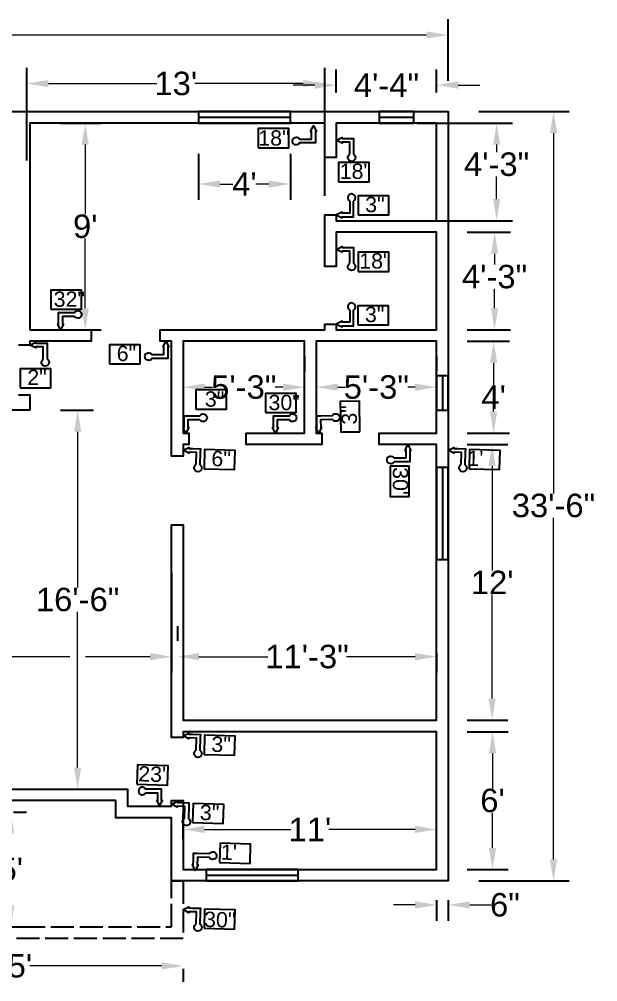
# Model space of a CAD drawing. Header units: inches. Extents: x -148 to 535, y -132 to 371.
# Drawn here: x 233 to 535, y -132 to 371 of the extents above; entities that cross this region are included whole.
import ezdxf

# ---------------------------------------------------------------- set-up
doc = ezdxf.new("R2010")
doc.units = ezdxf.units.IN
doc.header["$MEASUREMENT"] = 0
doc.linetypes.add('ACAD_ISO02W100', pattern=[15, 12, -3])
for name, color, linetype in [('Anno-Dims-01', 210, 'Continuous'), ('Anno-Dims-02', 120, 'Continuous'), ('Multileader-Dims', 60, 'Continuous'), ('Multileaders', 40, 'Continuous'), ('Plan-01', 7, 'Continuous'), ('Verandah', 201, 'Continuous'), ('Windows-01', 240, 'Continuous')]:
    doc.layers.add(name, color=color, linetype=linetype)
doc.styles.get("Standard").update_dxf_attribs({"font": 'arial.ttf'})
doc.dimstyles.get("Standard").update_dxf_attribs({"dimtxt": 12.25, "dimasz": 11.25, "dimexe": 8.25, "dimexo": 16, "dimgap": 0.09, "dimtad": 0, "dimtih": 1, "dimtoh": 1, "dimdec": 0, "dimzin": 0, "dimdsep": 46, "dimlunit": 4, "dimtxsty": 'Standard', "dimcen": 0.09, "dimadec": 0, "dimazin": 0, "dimtfac": 1, "dimtdec": 0, "dimtofl": 0, "dimtmove": 0, "dimatfit": 3, "dimfxl": 1, "dimtolj": 1, "dimtzin": 0, "dimlwd": 5, "dimarcsym": 0})

# ---------------------------------------------------------------- blocks, each defined once
blk = doc.blocks.new('*D1')
at = {"layer": 'Anno-Dims-02', "color": 0, "lineweight": -2, "transparency": 16777216}
for p, q in [((-55.46, 338.96), (-55.46, 371.2)), ((456.94, 338.96), (456.94, 371.2))]:
    blk.add_line(p, q, dxfattribs=at)
at = {"layer": 'Anno-Dims-02', "color": 0, "lineweight": 5, "transparency": 16777216}
for p, q in [((-44.21, 362.95), (182.14, 362.95)), ((445.69, 362.95), (224.89, 362.95))]:
    blk.add_line(p, q, dxfattribs=at)
at = {"layer": 'Anno-Dims-02', "color": 0, "transparency": 16777216}
for points in [[(-44.21, 364.83), (-44.21, 361.08), (-55.46, 362.95)], [(445.69, 364.83), (445.69, 361.08), (456.94, 362.95)]]:
    blk.add_solid(points, dxfattribs=at)
at = {"layer": 'Anno-Dims-02', "color": 0, "transparency": 16777216, "insert": (203.51, 362.95), "char_height": 12.25, "attachment_point": 5}
blk.add_mtext('\\A1;42\'-8"', dxfattribs=at)
blk = doc.blocks.new('*D2')
at = {"layer": 'Anno-Dims-02', "color": 0, "lineweight": -2, "transparency": 16777216}
for p, q in [((472.94, 322.96), (520.22, 322.96)), ((472.94, -79.04), (520.22, -79.04))]:
    blk.add_line(p, q, dxfattribs=at)
at = {"layer": 'Anno-Dims-02', "color": 0, "lineweight": 5, "transparency": 16777216}
for p, q in [((511.97, 311.71), (511.97, 123.44)), ((511.97, -67.79), (511.97, 110.74))]:
    blk.add_line(p, q, dxfattribs=at)
at = {"layer": 'Anno-Dims-02', "color": 0, "transparency": 16777216}
for points in [[(510.1, 311.71), (513.85, 311.71), (511.97, 322.96)], [(510.1, -67.79), (513.85, -67.79), (511.97, -79.04)]]:
    blk.add_solid(points, dxfattribs=at)
at = {"layer": 'Anno-Dims-02', "color": 0, "transparency": 16777216, "insert": (511.97, 117.09), "char_height": 12.25, "attachment_point": 5}
blk.add_mtext('\\A1;33\'-6"', dxfattribs=at)
blk = doc.blocks.new('*D3')
at = {"layer": 'Anno-Dims-02', "color": 0, "lineweight": -2, "transparency": 16777216}
for p, q in [((450.94, -89.04), (450.94, -99.81)), ((456.94, -89.04), (456.94, -99.81))]:
    blk.add_line(p, q, dxfattribs=at)
at = {"layer": 'Anno-Dims-02', "color": 0, "lineweight": 5, "transparency": 16777216}
for p, q in [((439.69, -91.56), (428.44, -91.56)), ((468.19, -91.56), (479.44, -91.56))]:
    blk.add_line(p, q, dxfattribs=at)
at = {"layer": 'Anno-Dims-02', "color": 0, "transparency": 16777216}
for points in [[(439.69, -89.68), (439.69, -93.43), (450.94, -91.56)], [(468.19, -89.68), (468.19, -93.43), (456.94, -91.56)]]:
    blk.add_solid(points, dxfattribs=at)
at = {"layer": 'Anno-Dims-02', "color": 0, "transparency": 16777216, "insert": (486.61, -91.56), "char_height": 12.25, "attachment_point": 5}
blk.add_mtext('\\A1;6"', dxfattribs=at)
blk = doc.blocks.new('*D6')
at = {"layer": 'Anno-Dims-01', "color": 0, "lineweight": -2, "transparency": 16777216}
for p, q in [((236.92, 297.48), (236.92, 345.84)), ((392.54, 278.96), (392.54, 345.84))]:
    blk.add_line(p, q, dxfattribs=at)
at = {"layer": 'Anno-Dims-01', "color": 0, "lineweight": 5, "transparency": 16777216}
for p, q in [((248.17, 337.59), (304.83, 337.59)), ((381.29, 337.59), (324.64, 337.59))]:
    blk.add_line(p, q, dxfattribs=at)
at = {"layer": 'Anno-Dims-01', "color": 0, "transparency": 16777216}
for points in [[(248.17, 339.47), (248.17, 335.72), (236.92, 337.59)], [(381.29, 339.47), (381.29, 335.72), (392.54, 337.59)]]:
    blk.add_solid(points, dxfattribs=at)
at = {"layer": 'Anno-Dims-01', "color": 0, "transparency": 16777216, "insert": (314.73, 337.59), "char_height": 12.25, "attachment_point": 5}
blk.add_mtext("\\A1;13'", dxfattribs=at)
blk = doc.blocks.new('*D7')
at = {"layer": 'Anno-Dims-01', "color": 0, "lineweight": -2, "transparency": 16777216}
for p, q in [((254.54, 316.96), (275.68, 316.96)), ((254.54, 208.96), (275.68, 208.96))]:
    blk.add_line(p, q, dxfattribs=at)
at = {"layer": 'Anno-Dims-01', "color": 0, "lineweight": 5, "transparency": 16777216}
for p, q in [((267.43, 305.71), (267.43, 269.31)), ((267.43, 220.21), (267.43, 256.62))]:
    blk.add_line(p, q, dxfattribs=at)
at = {"layer": 'Anno-Dims-01', "color": 0, "transparency": 16777216}
for points in [[(265.55, 305.71), (269.3, 305.71), (267.43, 316.96)], [(265.55, 220.21), (269.3, 220.21), (267.43, 208.96)]]:
    blk.add_solid(points, dxfattribs=at)
at = {"layer": 'Anno-Dims-01', "color": 0, "transparency": 16777216, "insert": (267.43, 262.96), "char_height": 12.25, "attachment_point": 5}
blk.add_mtext("\\A1;9'", dxfattribs=at)
blk = doc.blocks.new('*D8')
at = {"layer": 'Anno-Dims-01', "color": 0, "lineweight": -2, "transparency": 16777216}
for p, q in [((315.57, 54.14), (315.57, 46.39)), ((450.94, 39.96), (450.94, 29.89))]:
    blk.add_line(p, q, dxfattribs=at)
at = {"layer": 'Anno-Dims-01', "color": 0, "lineweight": 5, "transparency": 16777216}
for p, q in [((326.82, 38.14), (362.71, 38.14)), ((439.69, 38.14), (403.81, 38.14))]:
    blk.add_line(p, q, dxfattribs=at)
at = {"layer": 'Anno-Dims-01', "color": 0, "transparency": 16777216}
for points in [[(326.82, 40.02), (326.82, 36.27), (315.57, 38.14)], [(439.69, 40.02), (439.69, 36.27), (450.94, 38.14)]]:
    blk.add_solid(points, dxfattribs=at)
at = {"layer": 'Anno-Dims-01', "color": 0, "transparency": 16777216, "insert": (383.26, 38.14), "char_height": 12.25, "attachment_point": 5}
blk.add_mtext('\\A1;11\'-3"', dxfattribs=at)
blk = doc.blocks.new('*D9')
at = {"layer": 'Anno-Dims-01', "color": 0, "lineweight": -2, "transparency": 16777216}
for p, q in [((318.54, -57.04), (318.54, -43.88)), ((450.94, -57.04), (450.94, -43.88))]:
    blk.add_line(p, q, dxfattribs=at)
at = {"layer": 'Anno-Dims-01', "color": 0, "lineweight": 5, "transparency": 16777216}
for p, q in [((329.79, -52.13), (374.84, -52.13)), ((439.69, -52.13), (394.65, -52.13))]:
    blk.add_line(p, q, dxfattribs=at)
at = {"layer": 'Anno-Dims-01', "color": 0, "transparency": 16777216}
for points in [[(329.79, -50.26), (329.79, -54.01), (318.54, -52.13)], [(439.69, -50.26), (439.69, -54.01), (450.94, -52.13)]]:
    blk.add_solid(points, dxfattribs=at)
at = {"layer": 'Anno-Dims-01', "color": 0, "transparency": 16777216, "insert": (384.74, -52.13), "char_height": 12.25, "attachment_point": 5}
blk.add_mtext("\\A1;11'", dxfattribs=at)
blk = doc.blocks.new('*D10')
at = {"layer": 'Anno-Dims-01', "color": 0, "lineweight": -2, "transparency": 16777216}
for p, q in [((94.54, 81.96), (94.54, 29.89)), ((312.54, 81.96), (312.54, 29.89))]:
    blk.add_line(p, q, dxfattribs=at)
at = {"layer": 'Anno-Dims-01', "color": 0, "lineweight": 5, "transparency": 16777216}
for p, q in [((105.79, 38.14), (182.99, 38.14)), ((259.32, 38.14), (224.1, 38.14)), ((301.29, 38.14), (267.57, 38.14))]:
    blk.add_line(p, q, dxfattribs=at)
at = {"layer": 'Anno-Dims-01', "color": 0, "transparency": 16777216}
for points in [[(105.79, 40.02), (105.79, 36.27), (94.54, 38.14)], [(301.29, 40.02), (301.29, 36.27), (312.54, 38.14)]]:
    blk.add_solid(points, dxfattribs=at)
at = {"layer": 'Anno-Dims-01', "color": 0, "transparency": 16777216, "insert": (203.54, 38.14), "char_height": 12.25, "attachment_point": 5}
blk.add_mtext('\\A1;18\'-2"', dxfattribs=at)
blk = doc.blocks.new('*D11')
at = {"layer": 'Anno-Dims-01', "color": 0, "lineweight": -2, "transparency": 16777216}
for p, q in [((254.54, 166.96), (271.7, 166.96)), ((254.54, -31.04), (271.7, -31.04))]:
    blk.add_line(p, q, dxfattribs=at)
at = {"layer": 'Anno-Dims-01', "color": 0, "lineweight": 5, "transparency": 16777216}
for p, q in [((263.45, 155.71), (263.45, 74.31)), ((263.45, -19.79), (263.45, 61.62))]:
    blk.add_line(p, q, dxfattribs=at)
at = {"layer": 'Anno-Dims-01', "color": 0, "transparency": 16777216}
for points in [[(261.57, 155.71), (265.32, 155.71), (263.45, 166.96)], [(261.57, -19.79), (265.32, -19.79), (263.45, -31.04)]]:
    blk.add_solid(points, dxfattribs=at)
at = {"layer": 'Anno-Dims-01', "color": 0, "transparency": 16777216, "insert": (263.45, 67.96), "char_height": 12.25, "attachment_point": 5}
blk.add_mtext('\\A1;16\'-6"', dxfattribs=at)
blk = doc.blocks.new('*D17')
at = {"layer": 'Anno-Dims-01', "color": 0, "lineweight": -2, "transparency": 16777216}
for p, q in [((230, -43.04), (236.79, -43.04)), ((230, -103.04), (236.79, -103.04))]:
    blk.add_line(p, q, dxfattribs=at)
at = {"layer": 'Anno-Dims-01', "color": 0, "lineweight": 5, "transparency": 16777216}
for p, q in [((228.54, -54.29), (228.54, -66.72)), ((228.54, -91.79), (228.54, -79.36))]:
    blk.add_line(p, q, dxfattribs=at)
at = {"layer": 'Anno-Dims-01', "color": 0, "transparency": 16777216}
for points in [[(226.67, -54.29), (230.42, -54.29), (228.54, -43.04)], [(226.67, -91.79), (230.42, -91.79), (228.54, -103.04)]]:
    blk.add_solid(points, dxfattribs=at)
at = {"layer": 'Anno-Dims-01', "color": 0, "transparency": 16777216, "insert": (228.54, -73.04), "char_height": 12.25, "attachment_point": 5}
blk.add_mtext("\\A1;5'", dxfattribs=at)
blk = doc.blocks.new('*D23')
at = {"layer": 'Anno-Dims-01', "color": 0, "lineweight": -2, "transparency": 16777216}
for p, q in [((318.54, 194.96), (318.54, 187.21)), ((381.94, 194.96), (381.94, 187.21))]:
    blk.add_line(p, q, dxfattribs=at)
at = {"layer": 'Anno-Dims-01', "color": 0, "lineweight": 5, "transparency": 16777216}
for p, q in [((329.79, 178.96), (333.87, 178.96)), ((370.69, 178.96), (366.62, 178.96))]:
    blk.add_line(p, q, dxfattribs=at)
at = {"layer": 'Anno-Dims-01', "color": 0, "transparency": 16777216}
for points in [[(329.79, 180.84), (329.79, 177.09), (318.54, 178.96)], [(370.69, 180.84), (370.69, 177.09), (381.94, 178.96)]]:
    blk.add_solid(points, dxfattribs=at)
at = {"layer": 'Anno-Dims-01', "color": 0, "transparency": 16777216, "insert": (350.24, 178.96), "char_height": 12.25, "attachment_point": 5}
blk.add_mtext('\\A1;5\'-3"', dxfattribs=at)
blk = doc.blocks.new('*D24')
at = {"layer": 'Anno-Dims-01', "color": 0, "lineweight": -2, "transparency": 16777216}
for p, q in [((387.94, 194.96), (387.94, 187.21)), ((450.94, 194.96), (450.94, 187.21))]:
    blk.add_line(p, q, dxfattribs=at)
at = {"layer": 'Anno-Dims-01', "color": 0, "lineweight": 5, "transparency": 16777216}
for p, q in [((399.19, 178.96), (403.07, 178.96)), ((439.69, 178.96), (435.82, 178.96))]:
    blk.add_line(p, q, dxfattribs=at)
at = {"layer": 'Anno-Dims-01', "color": 0, "transparency": 16777216}
for points in [[(399.19, 180.84), (399.19, 177.09), (387.94, 178.96)], [(439.69, 180.84), (439.69, 177.09), (450.94, 178.96)]]:
    blk.add_solid(points, dxfattribs=at)
at = {"layer": 'Anno-Dims-01', "color": 0, "transparency": 16777216, "insert": (419.44, 178.96), "char_height": 12.25, "attachment_point": 5}
blk.add_mtext('\\A1;5\'-3"', dxfattribs=at)
blk = doc.blocks.new('*D25')
at = {"layer": 'Anno-Dims-01', "color": 0, "lineweight": -2, "transparency": 16777216}
for p, q in [((466.94, 202.96), (488.96, 202.96)), ((466.94, 154.96), (488.96, 154.96))]:
    blk.add_line(p, q, dxfattribs=at)
at = {"layer": 'Anno-Dims-01', "color": 0, "lineweight": 5, "transparency": 16777216}
for p, q in [((480.71, 191.71), (480.71, 179.96)), ((480.71, 166.21), (480.71, 167.53))]:
    blk.add_line(p, q, dxfattribs=at)
at = {"layer": 'Anno-Dims-01', "color": 0, "transparency": 16777216}
for points in [[(478.83, 191.71), (482.58, 191.71), (480.71, 202.96)], [(478.83, 166.21), (482.58, 166.21), (480.71, 154.96)]]:
    blk.add_solid(points, dxfattribs=at)
at = {"layer": 'Anno-Dims-01', "color": 0, "transparency": 16777216, "insert": (480.71, 173.75), "char_height": 12.25, "attachment_point": 5}
blk.add_mtext("\\A1;4'", dxfattribs=at)
blk = doc.blocks.new('*D26')
at = {"layer": 'Anno-Dims-01', "color": 0, "lineweight": -2, "transparency": 16777216}
for p, q in [((398.54, 332.96), (398.54, 345.01)), ((450.94, 332.96), (450.94, 345.01))]:
    blk.add_line(p, q, dxfattribs=at)
at = {"layer": 'Anno-Dims-01', "color": 0, "lineweight": 5, "transparency": 16777216}
for p, q in [((387.29, 336.76), (376.04, 336.76)), ((462.19, 336.76), (473.44, 336.76))]:
    blk.add_line(p, q, dxfattribs=at)
at = {"layer": 'Anno-Dims-01', "color": 0, "transparency": 16777216}
for points in [[(387.29, 338.64), (387.29, 334.89), (398.54, 336.76)], [(462.19, 338.64), (462.19, 334.89), (450.94, 336.76)]]:
    blk.add_solid(points, dxfattribs=at)
at = {"layer": 'Anno-Dims-01', "color": 0, "transparency": 16777216, "insert": (424.74, 336.76), "char_height": 12.25, "attachment_point": 5}
blk.add_mtext('\\A1;4\'-4"', dxfattribs=at)
blk = doc.blocks.new('*D27')
at = {"layer": 'Anno-Dims-01', "color": 0, "lineweight": -2, "transparency": 16777216}
for p, q in [((440.74, 316.96), (490.52, 316.96)), ((440.74, 265.96), (490.52, 265.96))]:
    blk.add_line(p, q, dxfattribs=at)
at = {"layer": 'Anno-Dims-01', "color": 0, "lineweight": 5, "transparency": 16777216}
for p, q in [((482.27, 305.71), (482.27, 301.74)), ((482.27, 277.21), (482.27, 289.05))]:
    blk.add_line(p, q, dxfattribs=at)
at = {"layer": 'Anno-Dims-01', "color": 0, "transparency": 16777216}
for points in [[(480.4, 305.71), (484.15, 305.71), (482.27, 316.96)], [(480.4, 277.21), (484.15, 277.21), (482.27, 265.96)]]:
    blk.add_solid(points, dxfattribs=at)
at = {"layer": 'Anno-Dims-01', "color": 0, "transparency": 16777216, "insert": (482.27, 295.39), "char_height": 12.25, "attachment_point": 5}
blk.add_mtext('\\A1;4\'-3"', dxfattribs=at)
blk = doc.blocks.new('*D28')
at = {"layer": 'Anno-Dims-01', "color": 0, "lineweight": -2, "transparency": 16777216}
for p, q in [((466.94, 259.96), (489.45, 259.96)), ((466.94, 208.96), (489.45, 208.96))]:
    blk.add_line(p, q, dxfattribs=at)
at = {"layer": 'Anno-Dims-01', "color": 0, "lineweight": 5, "transparency": 16777216}
for p, q in [((481.2, 248.71), (481.2, 243.03)), ((481.2, 220.21), (481.2, 230.33))]:
    blk.add_line(p, q, dxfattribs=at)
at = {"layer": 'Anno-Dims-01', "color": 0, "transparency": 16777216}
for points in [[(479.33, 248.71), (483.08, 248.71), (481.2, 259.96)], [(479.33, 220.21), (483.08, 220.21), (481.2, 208.96)]]:
    blk.add_solid(points, dxfattribs=at)
at = {"layer": 'Anno-Dims-01', "color": 0, "transparency": 16777216, "insert": (481.2, 236.68), "char_height": 12.25, "attachment_point": 5}
blk.add_mtext('\\A1;4\'-3"', dxfattribs=at)
blk = doc.blocks.new('*D33')
at = {"layer": 'Anno-Dims-01', "color": 0, "lineweight": -2, "transparency": 16777216}
for p, q in [((466.94, -1.04), (488.37, -1.04)), ((466.94, -73.04), (488.37, -73.04))]:
    blk.add_line(p, q, dxfattribs=at)
at = {"layer": 'Anno-Dims-01', "color": 0, "lineweight": 5, "transparency": 16777216}
for p, q in [((480.12, -12.29), (480.12, -30.69)), ((480.12, -61.79), (480.12, -43.38))]:
    blk.add_line(p, q, dxfattribs=at)
at = {"layer": 'Anno-Dims-01', "color": 0, "transparency": 16777216}
for points in [[(478.25, -12.29), (482, -12.29), (480.12, -1.04)], [(478.25, -61.79), (482, -61.79), (480.12, -73.04)]]:
    blk.add_solid(points, dxfattribs=at)
at = {"layer": 'Anno-Dims-01', "color": 0, "transparency": 16777216, "insert": (480.12, -37.04), "char_height": 12.25, "attachment_point": 5}
blk.add_mtext("\\A1;6'", dxfattribs=at)
blk = doc.blocks.new('*D34')
at = {"layer": 'Anno-Dims-01', "color": 0, "lineweight": -2, "transparency": 16777216}
for p, q in [((466.94, 148.96), (488.18, 148.96)), ((466.94, 4.96), (488.18, 4.96))]:
    blk.add_line(p, q, dxfattribs=at)
at = {"layer": 'Anno-Dims-01', "color": 0, "lineweight": 5, "transparency": 16777216}
for p, q in [((479.93, 137.71), (479.93, 83.2)), ((479.93, 16.21), (479.93, 70.72))]:
    blk.add_line(p, q, dxfattribs=at)
at = {"layer": 'Anno-Dims-01', "color": 0, "transparency": 16777216}
for points in [[(478.05, 137.71), (481.8, 137.71), (479.93, 148.96)], [(478.05, 16.21), (481.8, 16.21), (479.93, 4.96)]]:
    blk.add_solid(points, dxfattribs=at)
at = {"layer": 'Anno-Dims-01', "color": 0, "transparency": 16777216, "insert": (479.93, 76.96), "char_height": 12.25, "attachment_point": 5}
blk.add_mtext("\\A1;12'", dxfattribs=at)
blk = doc.blocks.new('*D42')
at = {"layer": 'Anno-Dims-01', "color": 0, "lineweight": -2, "transparency": 16777216}
for p, q in [((326.54, 300.96), (326.54, 276.86)), ((374.54, 300.96), (374.54, 276.86))]:
    blk.add_line(p, q, dxfattribs=at)
at = {"layer": 'Anno-Dims-01', "color": 0, "lineweight": 5, "transparency": 16777216}
for p, q in [((337.79, 285.11), (344.57, 285.11)), ((363.29, 285.11), (356.52, 285.11))]:
    blk.add_line(p, q, dxfattribs=at)
at = {"layer": 'Anno-Dims-01', "color": 0, "transparency": 16777216}
for points in [[(337.79, 286.98), (337.79, 283.23), (326.54, 285.11)], [(363.29, 286.98), (363.29, 283.23), (374.54, 285.11)]]:
    blk.add_solid(points, dxfattribs=at)
at = {"layer": 'Anno-Dims-01', "color": 0, "transparency": 16777216, "insert": (350.54, 285.11), "char_height": 12.25, "attachment_point": 5}
blk.add_mtext("\\A1;4'", dxfattribs=at)
blk = doc.blocks.new('*D44')
at = {"layer": 'Anno-Dims-02', "color": 0, "lineweight": -2, "transparency": 16777216}
for p, q in [((138.54, -125.56), (138.54, -131.7)), ((318.54, -125.04), (318.54, -131.7))]:
    blk.add_line(p, q, dxfattribs=at)
at = {"layer": 'Anno-Dims-02', "color": 0, "lineweight": 5, "transparency": 16777216}
for p, q in [((149.79, -123.45), (218.64, -123.45)), ((307.29, -123.45), (238.45, -123.45))]:
    blk.add_line(p, q, dxfattribs=at)
at = {"layer": 'Anno-Dims-02', "color": 0, "transparency": 16777216}
for points in [[(149.79, -121.58), (149.79, -125.33), (138.54, -123.45)], [(307.29, -121.58), (307.29, -125.33), (318.54, -123.45)]]:
    blk.add_solid(points, dxfattribs=at)
at = {"layer": 'Anno-Dims-02', "color": 0, "transparency": 16777216, "insert": (228.54, -123.45), "char_height": 12.25, "attachment_point": 5}
blk.add_mtext("\\A1;15'", dxfattribs=at)

msp = doc.modelspace()

# ---------------------------------------------------------------- linework, layer by layer
at = {"layer": 'Multileaders'}
for points in [[(357.81, 304.04), (373.81, 304.04), (373.81, 314.04), (357.81, 314.04)], [(399.71, 286.3), (415.71, 286.3), (415.71, 296.3), (399.71, 296.3)], [(409.92, 268.94), (425.92, 268.94), (425.92, 278.94), (409.92, 278.94)], [(409.92, 239.48), (425.92, 239.48), (425.92, 249.48), (409.92, 249.48)], [(249.4, 219.67), (265.4, 219.67), (265.4, 229.67), (249.4, 229.67)], [(409.73, 211.49), (425.73, 211.49), (425.73, 221.49), (409.73, 221.49)], [(280.09, 191.12), (296.09, 191.12), (296.09, 201.12), (280.09, 201.12)], [(233.4, 178.6), (249.4, 178.6), (249.4, 188.6), (233.4, 188.6)], [(325.25, 167.5), (341.25, 167.5), (341.25, 177.5), (325.25, 177.5)], [(361.6, 165.67), (377.6, 165.67), (377.6, 175.67), (361.6, 175.67)], [(410.87, 155.71), (410.6, 171.71), (400.6, 171.54), (400.87, 155.55)], [(329.45, 136.37), (345.44, 135.89), (345.74, 145.89), (329.75, 146.36)], [(467.85, 136.37), (483.84, 135.89), (484.14, 145.89), (468.15, 146.36)], [(426.61, 137.77), (426.61, 121.77), (436.61, 121.77), (436.61, 137.77)], [(329.45, -12.9), (345.44, -13.38), (345.74, -3.38), (329.75, -2.9)], [(294.36, -28.44), (310.35, -28.92), (310.65, -18.93), (294.66, -18.45)], [(323.44, -48.54), (339.43, -49.02), (339.73, -39.03), (323.74, -38.55)], [(337.51, -69.36), (353.5, -69.84), (353.8, -59.84), (337.81, -59.36)], [(329.45, -103.7), (345.44, -104.18), (345.74, -94.19), (329.75, -93.71)]]:
    msp.add_lwpolyline(points, close=True, dxfattribs=at)
for points in [[(379.34, 308.55), (385.61, 308.55), (385.61, 312.55), (385.11, 312.55), (386.61, 315.55), (388.11, 312.55), (387.61, 312.55), (387.61, 310.55), (387.61, 306.55), (385.61, 306.55), (379.34, 306.55, -3.732051)], [(405.54, 300.69), (405.54, 306.96), (401.54, 306.96), (401.54, 306.46), (398.54, 307.96), (401.54, 309.46), (401.54, 308.96), (403.54, 308.96), (407.54, 308.96), (407.54, 306.96), (407.54, 300.69, -3.732051)], [(405.54, 276.23), (405.54, 269.96), (401.54, 269.96), (401.54, 270.46), (398.54, 268.96), (401.54, 267.46), (401.54, 267.96), (403.54, 267.96), (407.54, 267.96), (407.54, 269.96), (407.54, 276.23, 3.732051)], [(405.54, 243.69), (405.54, 249.96), (401.54, 249.96), (401.54, 249.46), (398.54, 250.96), (401.54, 252.46), (401.54, 251.96), (403.54, 251.96), (407.54, 251.96), (407.54, 249.96), (407.54, 243.69, -3.732051)], [(405.54, 219.23), (405.54, 212.96), (401.54, 212.96), (401.54, 213.46), (398.54, 211.96), (401.54, 210.46), (401.54, 210.96), (403.54, 210.96), (407.54, 210.96), (407.54, 212.96), (407.54, 219.23, 3.732051)], [(261.81, 215.96), (255.54, 215.96), (255.54, 211.96), (256.04, 211.96), (254.54, 208.96), (253.04, 211.96), (253.54, 211.96), (253.54, 213.96), (253.54, 217.96), (255.54, 217.96), (261.81, 217.96, -3.732051)], [(245.54, 193.69), (245.54, 199.96), (241.54, 199.96), (241.54, 199.46), (238.54, 200.96), (241.54, 202.46), (241.54, 201.96), (243.54, 201.96), (247.54, 201.96), (247.54, 199.96), (247.54, 193.69, -3.732051)], [(302.28, 195.96), (308.54, 195.96), (308.54, 199.96), (308.04, 199.96), (309.54, 202.96), (311.04, 199.96), (310.54, 199.96), (310.54, 197.96), (310.54, 193.96), (308.54, 193.96), (302.28, 193.96, -3.732051)], [(327.31, 161.96), (321.04, 161.96), (321.04, 157.96), (321.54, 157.96), (320.04, 154.96), (318.54, 157.96), (319.04, 157.96), (319.04, 159.96), (319.04, 163.96), (321.04, 163.96), (327.31, 163.96, -3.732051)], [(374.01, 161.96), (367.74, 161.96), (367.74, 157.96), (368.24, 157.96), (366.74, 154.96), (365.24, 157.96), (365.74, 157.96), (365.74, 159.96), (365.74, 163.96), (367.74, 163.96), (374.01, 163.96, -3.732051)], [(396.6, 162.08), (390.33, 161.98), (390.39, 157.98), (390.89, 157.99), (389.44, 154.96), (387.9, 157.94), (388.4, 157.95), (388.36, 159.95), (388.3, 163.94), (390.3, 163.98), (396.56, 164.08, -3.732051)], [(325.32, 138.56), (325.51, 144.83), (321.51, 144.95), (321.5, 144.45), (318.54, 146.04), (321.59, 147.45), (321.57, 146.95), (323.57, 146.89), (327.57, 146.77), (327.51, 144.77), (327.32, 138.5, -3.732051)], [(428.68, 141.96), (434.94, 141.96), (434.94, 145.96), (434.44, 145.96), (435.94, 148.96), (437.44, 145.96), (436.94, 145.96), (436.94, 143.96), (436.94, 139.96), (434.94, 139.96), (428.68, 139.96, -3.732051)], [(463.72, 138.56), (463.91, 144.83), (459.91, 144.95), (459.9, 144.45), (456.94, 146.04), (459.99, 147.45), (459.97, 146.95), (461.97, 146.89), (465.97, 146.77), (465.91, 144.77), (465.72, 138.5, -3.732051)], [(325.32, -10.7), (325.51, -4.44), (321.51, -4.32), (321.5, -4.82), (318.54, -3.23), (321.59, -1.82), (321.57, -2.32), (323.57, -2.38), (327.57, -2.5), (327.51, -4.5), (327.32, -10.76, -3.732051)], [(298.98, -33.04), (305.25, -33.04), (305.25, -37.04), (304.75, -37.04), (306.25, -40.04), (307.75, -37.04), (307.25, -37.04), (307.25, -35.04), (307.25, -31.04), (305.25, -31.04), (298.98, -31.04, 3.732051)], [(319.31, -46.35), (319.5, -40.09), (315.5, -39.97), (315.49, -40.47), (312.53, -38.88), (315.58, -37.47), (315.56, -37.97), (317.56, -38.03), (321.56, -38.15), (321.5, -40.15), (321.31, -46.41, -3.732051)], [(332.26, -66.74), (325.99, -66.55), (325.87, -70.55), (326.37, -70.56), (324.78, -73.52), (323.37, -70.47), (323.87, -70.49), (323.93, -68.49), (324.05, -64.49), (326.05, -64.55), (332.32, -64.74, -3.732051)], [(325.32, -101.51), (325.51, -95.25), (321.51, -95.13), (321.5, -95.63), (318.54, -94.04), (321.59, -92.63), (321.57, -93.13), (323.57, -93.19), (327.57, -93.31), (327.51, -95.31), (327.32, -101.57, -3.732051)]]:
    msp.add_lwpolyline(points, format="xyb", close=True, dxfattribs=at)
at = {"layer": 'Plan-01'}
for points in [[(-55.46, 322.96), (456.94, 322.96), (456.94, -79.04), (312.54, -79.04), (312.54, -46.04), (283.45, -46.04), (283.45, -37.04), (210.54, -37.04)], [(210.54, -31.04), (289.45, -31.04), (289.45, -40.04), (312.54, -40.04), (312.54, -37.04), (318.54, -37.04), (318.54, -73.04), (450.94, -73.04), (450.94, -1.04), (318.54, -1.04), (318.54, -4.04), (312.54, -4.04), (312.54, 106.96), (318.54, 106.96), (318.54, 4.96), (450.94, 4.96), (450.94, 148.96), (420.94, 148.96), (420.94, 154.96), (450.94, 154.96), (450.94, 202.96), (387.94, 202.96), (387.94, 154.96), (390.94, 154.96), (390.94, 148.96), (351.54, 148.96), (351.54, 154.96), (381.94, 154.96), (381.94, 202.96), (318.54, 202.96), (318.54, 154.96), (321.54, 154.96), (321.54, 148.96), (318.54, 148.96), (318.54, 142.96), (312.54, 142.96), (312.54, 202.96), (306.54, 202.96), (306.54, 208.96), (392.54, 208.96), (392.54, 211.96), (398.54, 211.96), (398.54, 208.96), (450.94, 208.96), (450.94, 259.96), (398.54, 259.96), (398.54, 241.96), (392.54, 241.96), (392.54, 268.96), (398.54, 268.96), (398.54, 265.96), (450.94, 265.96), (450.94, 316.96), (398.54, 316.96), (398.54, 298.96), (392.54, 298.96), (392.54, 316.96), (238.54, 316.96), (238.54, 208.96), (270.54, 208.96), (270.54, 202.96), (238.54, 202.96), (238.54, 200.96), (232.54, 200.96)], [(232.54, 174.96), (238.54, 174.96), (238.54, 166.96), (148.54, 166.96)]]:
    msp.add_lwpolyline(points, dxfattribs=at)
at = {"layer": 'Verandah', "linetype": 'ACAD_ISO02W100'}
msp.add_lwpolyline([(144.54, -79.04), (144.54, -103.04), (312.54, -103.04), (312.54, -79.04), (318.54, -79.04), (318.54, -109.04), (138.54, -109.04), (138.54, -79.04)], close=True, dxfattribs=at)
at = {"layer": 'Windows-01'}
for p, q in [((326.54, 319.96), (374.54, 319.96)), ((420.94, 319.96), (438.94, 319.96)), ((453.94, 184.96), (453.94, 166.96)), ((453.94, 136.96), (453.94, 88.96)), ((330.54, -76.04), (378.54, -76.04))]:
    msp.add_line(p, q, dxfattribs=at)
for points in [[(326.54, 316.96), (374.54, 316.96), (374.54, 322.96), (326.54, 322.96)], [(420.94, 316.96), (438.94, 316.96), (438.94, 322.96), (420.94, 322.96)], [(450.94, 184.96), (450.94, 166.96), (456.94, 166.96), (456.94, 184.96)], [(450.94, 136.96), (450.94, 88.96), (456.94, 88.96), (456.94, 136.96)], [(330.54, -79.04), (378.54, -79.04), (378.54, -73.04), (330.54, -73.04)]]:
    msp.add_lwpolyline(points, close=True, dxfattribs=at)

# ---------------------------------------------------------------- texts
at = {"layer": 'Multileader-Dims'}
for s, p in [('18"', (357.79, 305.18)), ('18"', (400.3, 287.77)), (' 3"', (410.51, 270.41)), ('18"', (410.51, 240.95)), ('32"', (250.92, 220.95)), ('3"', (413.49, 212.96)), ('6"', (283.86, 192.59)), ('2"', (237.16, 180.08)), (' 3"', (326.78, 168.78)), ('30"', (363.12, 166.95))]:
    msp.add_text(s, height=8, dxfattribs=at).set_placement(p)
for s, rotation, p in [('3"', 90.9462, (409.33, 159.45)), (' 6"', 358.2826, (330.09, 137.83)), (" 1'", 358.2826, (463.71, 137.97)), ('30"', 270, (428.08, 137.18)), (' 3"', 358.2826, (330.09, -11.44)), ('23"', 358.2826, (294.99, -26.99)), (' 3"', 358.2826, (324.08, -47.09)), ("1'", 358.2826, (338.15, -67.9)), (' 30"', 358.2826, (326.27, -102.92))]:
    msp.add_text(s, height=8, rotation=rotation, dxfattribs=at).set_placement(p)

# ---------------------------------------------------------------- dimensions: what is measured, and where the dimension line sits
at = {"layer": 'Anno-Dims-01'}
for base, p1, p2, picture, middle in [((392.54, 337.59), (236.92, 281.48), (392.54, 262.96), '*D6', (314.73, 337.59)), ((450.94, 336.76), (398.54, 316.96), (450.94, 316.96), '*D26', (424.74, 336.76))]:
    dim = msp.add_linear_dim(base=base, p1=p1, p2=p2, dimstyle='Standard', dxfattribs=at)
    dim.commit()
    dim.dimension.update_dxf_attribs({"geometry": picture, "text_midpoint": middle, "dimtype": 160})
for base, p1, p2, picture, middle in [((267.43, 208.96), (238.54, 316.96), (238.54, 208.96), '*D7', (267.43, 262.96)), ((263.45, -31.04), (238.54, 166.96), (238.54, -31.04), '*D11', (263.45, 67.96)), ((479.93, 4.96), (450.94, 148.96), (450.94, 4.96), '*D34', (479.93, 76.96)), ((480.12, -73.04), (450.94, -1.04), (450.94, -73.04), '*D33', (480.12, -37.04)), ((228.54, -103.04), (214, -43.04), (214, -103.04), '*D17', (228.54, -73.04))]:
    dim = msp.add_linear_dim(base=base, p1=p1, p2=p2, angle=90, dimstyle='Standard', dxfattribs=at)
    dim.commit()
    dim.dimension.update_dxf_attribs({"geometry": picture, "text_midpoint": middle})
for base, p1, p2, picture, middle in [((326.54, 285.11), (374.54, 316.96), (326.54, 316.96), '*D42', (350.54, 285.11)), ((381.94, 178.96), (318.54, 178.96), (381.94, 178.96), '*D23', (350.24, 178.96)), ((450.94, 178.96), (387.94, 178.96), (450.94, 178.96), '*D24', (419.44, 178.96)), ((312.54, 38.14), (94.54, 97.96), (312.54, 97.96), '*D10', (203.54, 38.14)), ((450.94, 38.14), (315.57, 38.14), (450.94, 55.96), '*D8', (383.26, 38.14)), ((450.94, -52.13), (318.54, -73.04), (450.94, -73.04), '*D9', (384.74, -52.13))]:
    dim = msp.add_linear_dim(base=base, p1=p1, p2=p2, dimstyle='Standard', dxfattribs=at)
    dim.commit()
    dim.dimension.update_dxf_attribs({"geometry": picture, "text_midpoint": middle})
for base, p1, p2, picture, middle in [((482.27, 265.96), (424.74, 316.96), (424.74, 265.96), '*D27', (482.27, 295.39)), ((481.2, 208.96), (450.94, 259.96), (450.94, 208.96), '*D28', (481.2, 236.68)), ((480.71, 154.96), (450.94, 202.96), (450.94, 154.96), '*D25', (480.71, 173.75))]:
    dim = msp.add_linear_dim(base=base, p1=p1, p2=p2, angle=90, dimstyle='Standard', dxfattribs=at)
    dim.commit()
    dim.dimension.update_dxf_attribs({"geometry": picture, "text_midpoint": middle, "dimtype": 160})
at = {"layer": 'Anno-Dims-02'}
dim = msp.add_linear_dim(base=(456.94, 362.95), p1=(-55.46, 322.96), p2=(456.94, 322.96), dimstyle='Standard', dxfattribs=at)
dim.commit()
dim.dimension.update_dxf_attribs({"geometry": '*D1', "text_midpoint": (203.51, 362.95), "dimtype": 160})
dim = msp.add_linear_dim(base=(511.97, -79.04), p1=(456.94, 322.96), p2=(456.94, -79.04), angle=90, dimstyle='Standard', dxfattribs=at)
dim.commit()
dim.dimension.update_dxf_attribs({"geometry": '*D2', "text_midpoint": (511.97, 117.09), "dimtype": 160})
for base, p1, p2, picture, middle in [((456.94, -91.56), (450.94, -73.04), (456.94, -73.04), '*D3', (486.61, -91.56)), ((318.54, -123.45), (138.54, -109.56), (318.54, -109.04), '*D44', (228.54, -123.45))]:
    dim = msp.add_linear_dim(base=base, p1=p1, p2=p2, dimstyle='Standard', dxfattribs=at)
    dim.commit()
    dim.dimension.update_dxf_attribs({"geometry": picture, "text_midpoint": middle})

doc.saveas('drawing.dxf')
